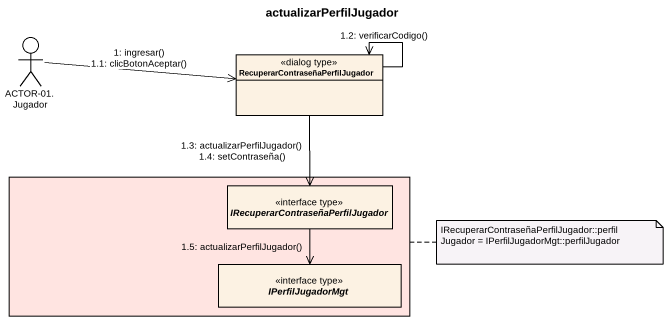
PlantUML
@startuml
title actualizarPerfilJugador
allowmixing
hide circle
hide empty members
actor "ACTOR-01. Jugador" as ACTOR_01_Jugador
class "RecuperarContraseñaPerfilJugador" as RecuperarContraseñaPerfilJug <<dialog type>>
rectangle " " as rectangle1 #FFE4E1 {
  interface "IRecuperarContraseñaPerfilJugador" as IRecuperarContraseñaPerfilJu <<interface type>>
  interface IPerfilJugadorMgt <<interface type>>
}
ACTOR_01_Jugador -right-> RecuperarContraseñaPerfilJug : 1: ingresar()\n1.1: clicBotonAceptar()
RecuperarContraseñaPerfilJug --> RecuperarContraseñaPerfilJug : 1.2: verificarCodigo()
RecuperarContraseñaPerfilJug --> IRecuperarContraseñaPerfilJu : 1.3: actualizarPerfilJugador()\n1.4: setContraseña()
IRecuperarContraseñaPerfilJu --> IPerfilJugadorMgt : 1.5: actualizarPerfilJugador()
note right of rectangle1 : IRecuperarContraseñaPerfilJugador::perfilJugador = IPerfilJugadorMgt::perfilJugador
@enduml
